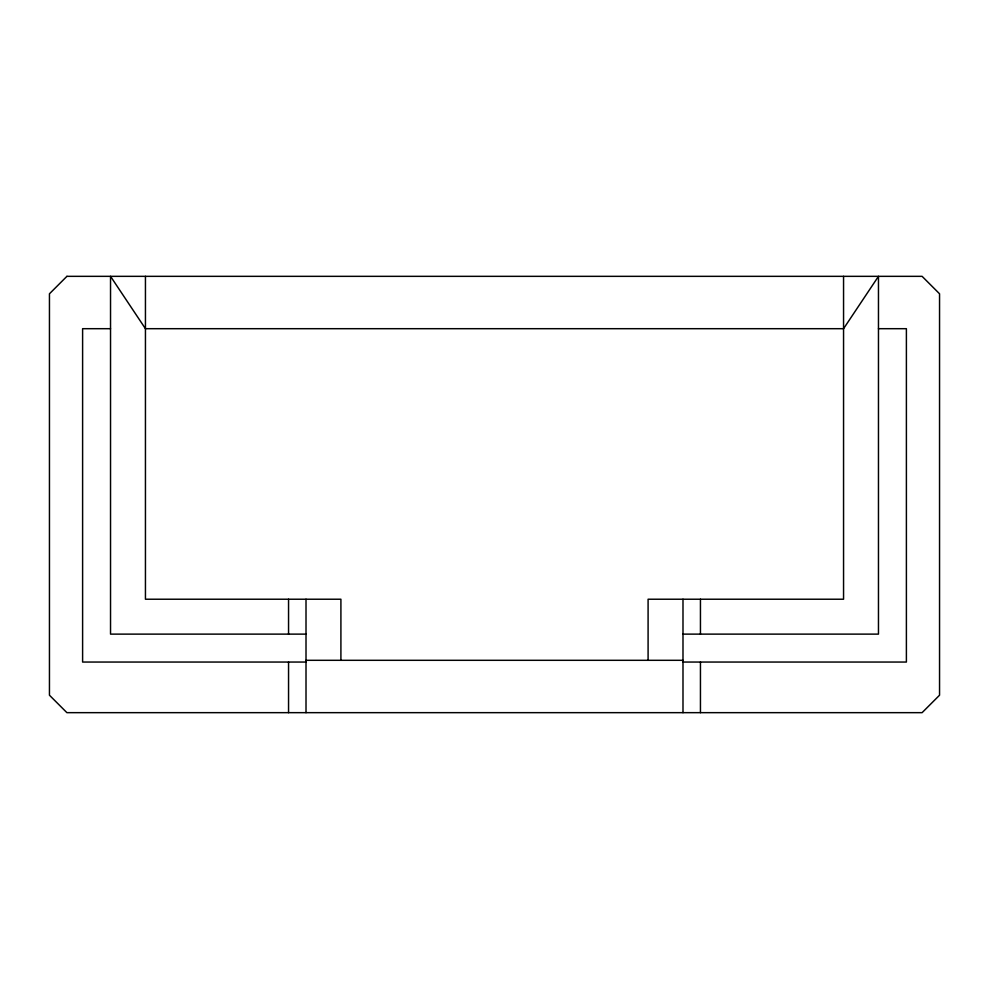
<?xml version="1.0" encoding="UTF-8"?>
<svg xmlns="http://www.w3.org/2000/svg" width="989" height="989" viewBox="0 0 989 989"><rect width="100%" height="100%" fill="white"/><g stroke="black" fill="none" stroke-linecap="round" stroke-linejoin="round"><path stroke-width="1.48" d="M110.533 328.694L82.606 328.694L82.606 662.049L306.009 662.049M878.467 328.694L906.394 328.694L906.394 662.049L682.991 662.049M306.009 634.122L110.533 634.122L110.533 276.339L145.445 328.694L843.555 328.694L878.467 276.339L878.467 634.122L682.991 634.122M306.009 660.306L682.991 660.306M843.555 276.339L843.555 599.223L648.092 599.223L648.092 660.306M700.447 599.223L700.447 634.122M700.447 662.049L700.447 712.661M682.991 599.223L682.991 712.661M340.908 660.306L340.908 599.223L145.445 599.223L145.445 276.339M306.009 599.223L306.009 712.661M288.553 599.223L288.553 634.122M288.553 662.049L288.553 712.661M66.906 276.339L49.45 293.795L49.45 695.205L66.906 712.661L922.094 712.661L939.55 695.205L939.55 293.795L922.094 276.339L66.906 276.339"/></g></svg>
